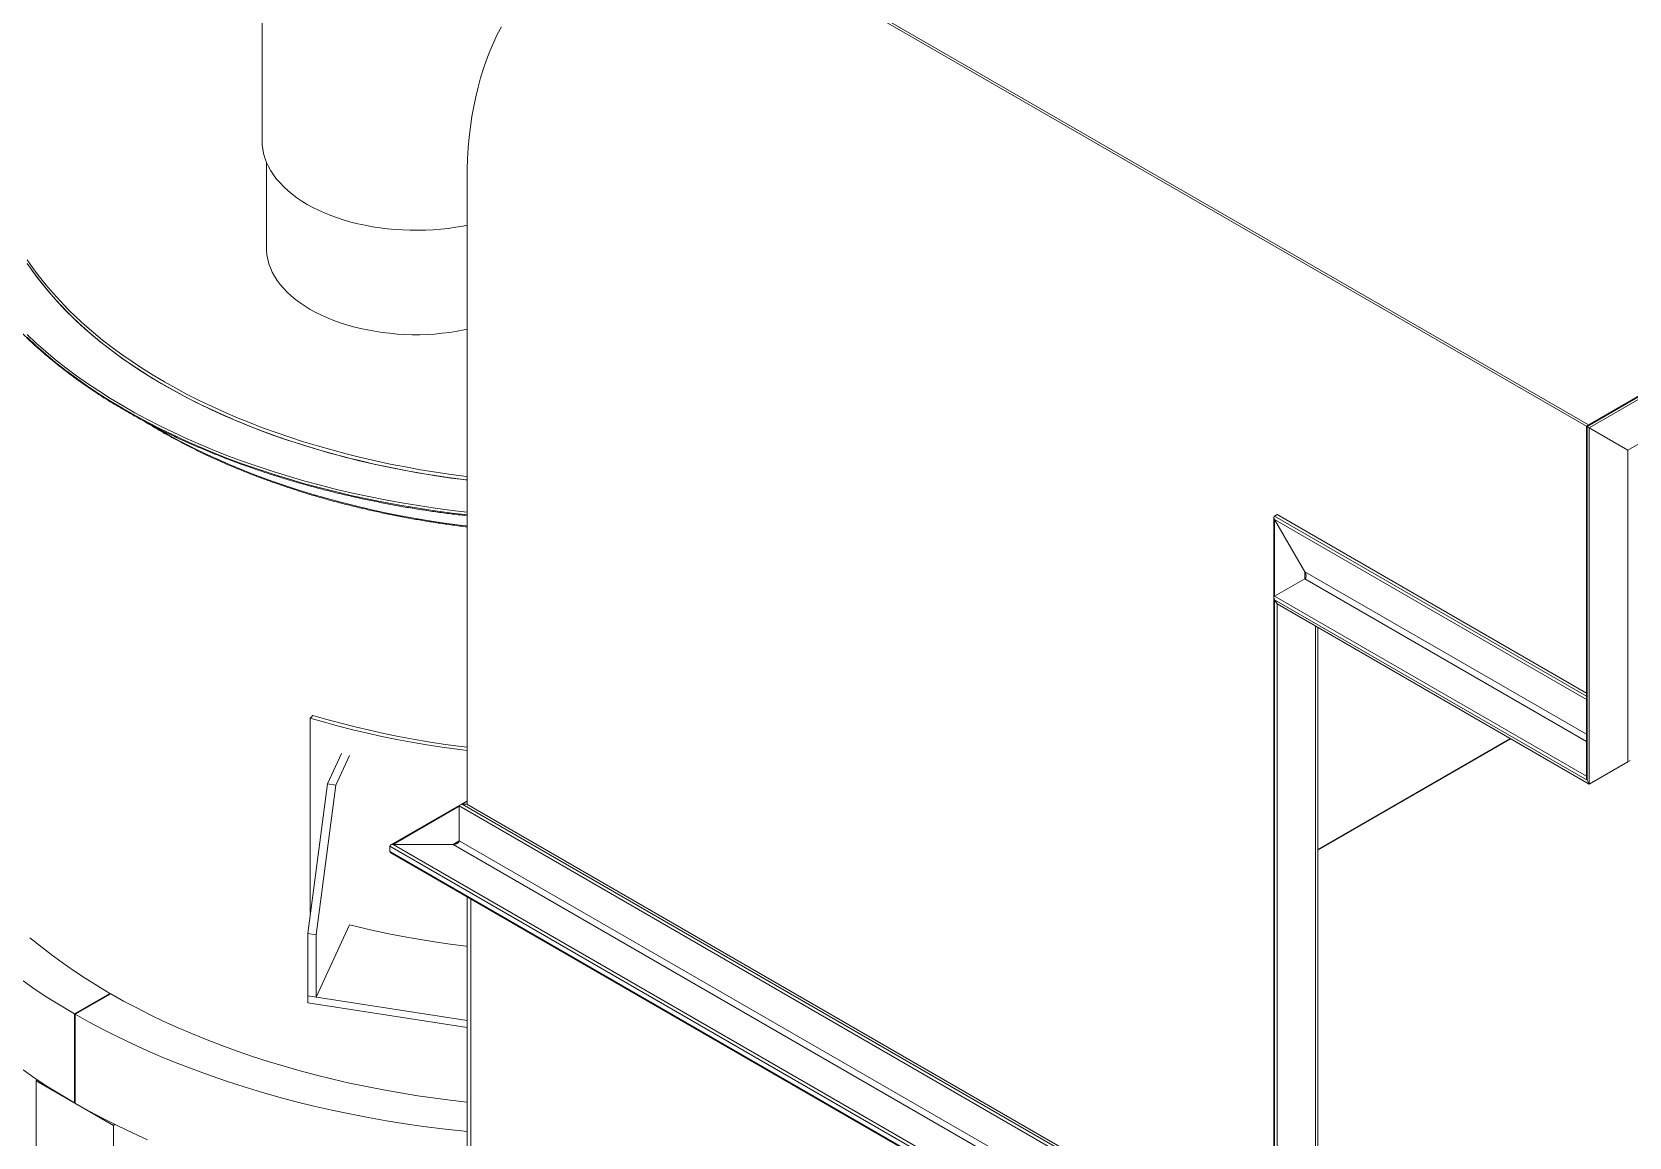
# Model space of a CAD drawing. Header units: millimetres. Extents: x 26816 to 90584, y 11074 to 56542.
# Drawn here: x 46959 to 48423, y 40034 to 41047 of the extents above; entities that cross this region are included whole.
import ezdxf

# ---------------------------------------------------------------- set-up
doc = ezdxf.new("R2010")
doc.units = ezdxf.units.MM
doc.layers.add('MAU_TÍM', color=4, linetype='Continuous', lineweight=25)
doc.layers.add('MAU_XANH', color=5, linetype='Continuous')
doc.layers.add('MAU_XANH_LUC', color=102, linetype='Continuous')

msp = doc.modelspace()

# ---------------------------------------------------------------- linework, layer by layer
at = {"layer": 'MAU_TÍM', "linetype": 'Continuous', "lineweight": 0}
for p, q in [((47169.9, 41191.7), (47169.9, 40946.8)), ((47173.9, 40927.5), (47173.9, 40848.8))]:
    msp.add_line(p, q, dxfattribs=at)
at = {"layer": 'MAU_TÍM', "linetype": 'Continuous', "lineweight": 0, "flags": 128}
for points in [[(47169.9, 40946.8), (47170, 40943.7), (47170.5, 40939.7), (47171.2, 40935.7), (47172.4, 40931.7), (47173.9, 40927.7), (47175.7, 40923.8), (47177.8, 40919.9), (47180.3, 40916.1), (47183.1, 40912.4), (47186.3, 40908.8), (47189.7, 40905.2), (47193.4, 40901.8), (47197.5, 40898.5), (47201.8, 40895.2), (47206.4, 40892.2), (47211.2, 40889.2)], [(47211.2, 40889.2), (47216.3, 40886.4), (47221.6, 40883.8), (47227.2, 40881.3), (47232.9, 40879), (47238.9, 40876.8), (47245, 40874.8), (47251.3, 40873), (47257.8, 40871.4), (47264.3, 40870), (47271, 40868.7), (47277.8, 40867.7), (47284.7, 40866.8), (47291.6, 40866.2), (47298.6, 40865.7), (47305.6, 40865.4), (47312.7, 40865.4), (47319.7, 40865.5), (47326.7, 40865.9), (47333.7, 40866.5), (47340.6, 40867.2), (47347.4, 40868.2), (47354.2, 40869.3), (47357.8, 40870)], [(47173.9, 40848.8), (47174, 40846.8), (47174.3, 40842.8), (47175, 40838.8), (47176.1, 40834.8), (47177.5, 40830.9), (47179.2, 40827), (47181.3, 40823.2), (47183.7, 40819.5), (47186.4, 40815.8), (47189.5, 40812.2), (47192.9, 40808.7), (47196.5, 40805.3), (47200.5, 40802), (47204.7, 40798.8), (47209.3, 40795.8), (47214, 40792.9)], [(47214, 40792.9), (47219.1, 40790.1), (47224.3, 40787.5), (47229.8, 40785.1), (47235.5, 40782.8), (47241.4, 40780.6), (47247.5, 40778.7), (47253.7, 40776.9), (47260.1, 40775.4), (47266.6, 40774), (47273.2, 40772.8), (47279.9, 40771.8), (47286.7, 40771), (47293.6, 40770.3), (47300.5, 40769.9), (47307.4, 40769.7), (47314.4, 40769.7), (47321.3, 40769.9), (47328.2, 40770.3), (47335.1, 40771), (47341.9, 40771.8), (47348.6, 40772.8), (47355.2, 40774), (47357.8, 40774.5)]]:
    msp.add_lwpolyline(points, dxfattribs=at)
at = {"layer": 'MAU_XANH', "linetype": 'Continuous', "lineweight": 0}
for p, q in [((47030.4, 40165.8), (46997.9, 40147.1)), ((47031.1, 40165.4), (46998.6, 40146.6)), ((47030.4, 40165.1), (47030.4, 40165.8)), ((46997.9, 40147.1), (46997.9, 40065.4)), ((46998.6, 40146.6), (46998.6, 40065)), ((46964.2, 40086.4), (46962.9, 40085.6)), ((46962.9, 40085.6), (47033.6, 40044.8)), ((46962.9, 40085.6), (46962.9, 39799.8)), ((46997.9, 40065.4), (46998.6, 40065.8)), ((47033.6, 40044.8), (47034.9, 40045.5)), ((47033.6, 40044.8), (47033.6, 39759))]:
    msp.add_line(p, q, dxfattribs=at)
at = {"layer": 'MAU_XANH', "linetype": 'Continuous', "lineweight": 0, "flags": 128}
for points in [[(47030.4, 40165.8), (47019, 40172.6), (47007.8, 40179.6), (46997, 40186.7), (46986.5, 40194), (46976.4, 40201.5), (46966.6, 40209.1), (46957.1, 40216.8)], [(46997.9, 40147.1), (46985.6, 40154.4), (46973.6, 40161.8), (46962, 40169.5), (46950.7, 40177.3)], [(47357.8, 40066.1), (47344.6, 40067.6), (47328.6, 40069.7), (47312.6, 40072), (47296.8, 40074.5), (47281.1, 40077.3), (47265.5, 40080.3), (47250.1, 40083.6), (47234.8, 40087.1), (47219.7, 40090.8), (47204.8, 40094.8), (47190.1, 40099), (47175.5, 40103.4), (47161.2, 40108), (47147, 40112.8), (47133.1, 40117.9), (47119.4, 40123.1), (47106, 40128.6), (47092.8, 40134.2), (47079.9, 40140.1), (47067.3, 40146.2), (47054.9, 40152.4), (47042.9, 40158.8), (47031.1, 40165.4)], [(47357.8, 40039.1), (47352.5, 40039.7), (47335.2, 40041.6), (47318, 40043.8), (47300.9, 40046.3), (47283.9, 40049.1), (47267, 40052), (47250.3, 40055.3), (47233.7, 40058.8), (47217.3, 40062.5), (47201.1, 40066.5), (47185.1, 40070.8), (47169.3, 40075.3), (47153.6, 40080), (47138.2, 40084.9), (47123.1, 40090.1), (47108.1, 40095.6), (47093.5, 40101.2), (47079, 40107.1), (47064.9, 40113.1), (47051, 40119.4), (47037.5, 40125.9), (47024.2, 40132.6), (47011.2, 40139.5), (46998.6, 40146.6)], [(46997.9, 40065.4), (46985.6, 40072.7), (46973.6, 40080.2), (46962, 40087.8), (46950.7, 40095.7)], [(47064.9, 40031.5), (47051, 40037.8), (47037.5, 40044.3), (47024.2, 40051), (47011.2, 40057.9), (46998.6, 40065)]]:
    msp.add_lwpolyline(points, dxfattribs=at)
at = {"layer": 'MAU_XANH_LUC', "linetype": 'Continuous', "lineweight": 0}
for p, q in [((49868, 41542.6), (48383.9, 40685.9)), ((49869.4, 41542.8), (48384.5, 40685.5)), ((49871.6, 41541.5), (48386.6, 40684.3)), ((49836.2, 41480.3), (48422, 40663.9)), ((47676, 41094.5), (48383.9, 40685.9)), ((47678.1, 41095.8), (48386, 40687.1)), ((47357.8, 40339.1), (47357.8, 40910.8)), ((48383.9, 40685.9), (48383.9, 40363.3)), ((48386.6, 40684.3), (48384.5, 40685.5)), ((48384.5, 40685.5), (48384.5, 40361.4)), ((48422, 40663.9), (48386.6, 40684.3)), ((48386.6, 40684.3), (48386.6, 40357.7)), ((48424.1, 40665.1), (48422, 40663.9)), ((48422, 40663.9), (48422, 40378.1)), ((48097.5, 40602.1), (48097.5, 40528.6)), ((48098.1, 40603.4), (48100.3, 40604.7)), ((48383.9, 40438.4), (48098.1, 40603.4)), ((48383.9, 40440.9), (48100.3, 40604.7)), ((48125.7, 40552.4), (48098.1, 40600.2)), ((48383.9, 40435.2), (48098.1, 40600.2)), ((48098.1, 40600.2), (48098.1, 40529.9)), ((48098.1, 40529.9), (48125.7, 40545.9)), ((48383.9, 40403.3), (48125.7, 40552.4)), ((48125.7, 40552.4), (48125.7, 40545.9)), ((48383.9, 40396.8), (48125.7, 40545.9)), ((48097.5, 40528.6), (48097.5, 39834.6)), ((48383.9, 40365), (48098.1, 40529.9)), ((48384.5, 40361.4), (48098.1, 40526.7)), ((48100.3, 40523), (48098.1, 40526.7)), ((48098.1, 40526.7), (48098.1, 39832.6)), ((48386.6, 40357.7), (48100.3, 40523)), ((48100.3, 40523), (48100.3, 39828.9)), ((48135.6, 40502.6), (48135.6, 39849.4)), ((48137.7, 40501.4), (48137.7, 39850.6)), ((47216.4, 40420.7), (47214.1, 40418.2)), ((47214.1, 40418.2), (47214.1, 40239.4)), ((48314.2, 40399.5), (48137.7, 40297.7)), ((48314.6, 40399.3), (48137.7, 40297.2)), ((47229.8, 40357.8), (47242.7, 40385.7)), ((47237.5, 40356.6), (47250.1, 40383.8)), ((48422, 40378.1), (48386.6, 40357.7)), ((48424.1, 40379.3), (48422, 40378.1)), ((47211.7, 40220.8), (47229.8, 40357.8)), ((47219.4, 40219.6), (47237.5, 40356.6)), ((47229.8, 40357.8), (47237.5, 40356.6)), ((48386.6, 40357.7), (48384.5, 40361.4)), ((47350.7, 40338.1), (47287.9, 40301.9)), ((47350.5, 40337.6), (47350.7, 40305.7)), ((48097.5, 39906.3), (47350.5, 40337.6)), ((47357.8, 40342.4), (47351.4, 40338.7)), ((47353.4, 40339.2), (47357.8, 40341.8)), ((47357.6, 40339.2), (47353.4, 40339.2)), ((48097.5, 39909.6), (47353.4, 40339.2)), ((47357.6, 40339.2), (47357.8, 40339.3)), ((48097.5, 39912), (47357.6, 40339.2)), ((47289.9, 40302.4), (47350.5, 40337.4)), ((47287.1, 40300.7), (47287.1, 40298.3)), ((48098.2, 39832.4), (47287.1, 40300.7)), ((47287.1, 40298.3), (47287.1, 40295.9)), ((48422, 39640.8), (47287.1, 40295.9)), ((47287.9, 40294.8), (48422, 39640.1)), ((47345, 40302.4), (47289.9, 40302.4)), ((48097.5, 39836.1), (47289.9, 40302.4)), ((47345, 40302.4), (47350.7, 40305.7)), ((48097.5, 39868), (47345, 40302.4)), ((48097.5, 39874.6), (47350.7, 40305.7)), ((47351.5, 40258), (48422, 39640.1)), ((47357.8, 40254.4), (47357.8, 39912.3)), ((47361.3, 40252.4), (47361.3, 39910.3)), ((47211.7, 40220.8), (47219.4, 40219.6)), ((47211.7, 40163.6), (47211.7, 40220.8)), ((47250.1, 40228.6), (47219.4, 40162.4)), ((47219.4, 40162.4), (47219.4, 40219.6)), ((47211.7, 40163.6), (47219.4, 40162.4)), ((47211.7, 40157.1), (47211.7, 40163.6)), ((47357.8, 40141), (47211.7, 40163.6)), ((47357.8, 40134.5), (47211.7, 40157.1))]:
    msp.add_line(p, q, dxfattribs=at)
at = {"layer": 'MAU_XANH_LUC', "linetype": 'Continuous', "lineweight": 0, "flags": 128}
for points in [[(47357.8, 40910.8), (47357.9, 40921), (47358.3, 40931.1), (47358.9, 40941), (47359.8, 40950.8), (47360.9, 40960.3), (47362.3, 40969.7), (47363.9, 40978.9), (47365.8, 40987.9), (47367.9, 40996.7), (47370.2, 41005.3), (47372.8, 41013.7), (47375.6, 41021.8), (47378.7, 41029.7), (47382, 41037.4), (47385.5, 41044.8), (47389.3, 41052)], [(46954.6, 40838.3), (46959.9, 40830.5), (46965.7, 40822.8), (46971.8, 40815.2), (46978.2, 40807.7), (46985, 40800.3), (46992.1, 40792.9), (46999.5, 40785.7), (47007.2, 40778.6), (47015.3, 40771.7), (47023.7, 40764.8), (47032.4, 40758.1), (47041.4, 40751.5), (47050.7, 40745.1), (47060.3, 40738.8), (47070.1, 40732.6), (47080.3, 40726.6)], [(46954.6, 40835.1), (46959.9, 40827.3), (46965.7, 40819.6), (46971.8, 40811.9), (46978.2, 40804.4), (46985, 40797), (46992.1, 40789.7), (46999.5, 40782.5), (47007.2, 40775.4), (47015.3, 40768.4), (47023.7, 40761.6), (47032.4, 40754.8), (47041.4, 40748.2), (47050.7, 40741.8), (47060.3, 40735.5), (47070.1, 40729.3), (47080.3, 40723.3)], [(46958.1, 40829.8), (46963.8, 40822), (46969.8, 40814.4), (46976.1, 40806.8), (46982.8, 40799.3), (46989.8, 40791.9), (46997.2, 40784.6), (47004.9, 40777.5), (47012.9, 40770.5), (47021.2, 40763.5), (47029.9, 40756.8), (47038.8, 40750.1), (47048, 40743.6), (47057.6, 40737.2), (47067.4, 40731), (47077.5, 40724.9), (47087.9, 40719), (47098.5, 40713.2), (47109.4, 40707.6), (47120.6, 40702.2), (47132, 40697), (47143.6, 40691.9), (47155.5, 40687), (47167.5, 40682.3), (47179.8, 40677.7), (47192.3, 40673.4), (47205, 40669.2), (47217.9, 40665.3), (47230.9, 40661.5), (47244.1, 40657.9), (47257.5, 40654.5), (47271, 40651.4), (47284.7, 40648.4), (47298.5, 40645.7), (47312.4, 40643.1), (47326.4, 40640.8), (47340.5, 40638.7), (47354.7, 40636.8), (47357.8, 40636.4)], [(47357.8, 40636.4), (47354.7, 40636.8), (47340.5, 40638.7), (47326.4, 40640.8), (47312.4, 40643.1), (47298.5, 40645.7), (47284.7, 40648.4), (47271, 40651.4), (47257.5, 40654.5), (47244.1, 40657.9), (47230.9, 40661.5), (47217.9, 40665.3), (47205, 40669.2), (47192.3, 40673.4), (47179.8, 40677.7), (47167.5, 40682.3), (47155.5, 40687), (47143.6, 40691.9), (47132, 40697), (47120.6, 40702.2), (47109.4, 40707.6), (47098.5, 40713.2), (47087.9, 40719), (47077.5, 40724.9), (47067.4, 40731), (47057.6, 40737.2), (47048, 40743.6), (47038.8, 40750.1), (47029.9, 40756.8), (47021.2, 40763.5), (47012.9, 40770.5), (47004.9, 40777.5), (46997.2, 40784.6), (46989.8, 40791.9), (46982.8, 40799.3), (46976.1, 40806.8), (46969.8, 40814.4), (46963.8, 40822), (46958.1, 40829.8)], [(47357.8, 40607), (47344.1, 40608.6), (47328.6, 40610.7), (47313.2, 40613), (47297.9, 40615.5), (47282.8, 40618.3), (47267.7, 40621.3), (47252.8, 40624.5), (47238.1, 40627.9), (47223.5, 40631.6), (47209.1, 40635.5), (47194.9, 40639.6), (47180.9, 40643.9), (47167.1, 40648.5), (47153.4, 40653.2), (47140, 40658.1), (47126.9, 40663.3), (47114, 40668.6), (47101.3, 40674.2), (47088.9, 40679.9), (47076.7, 40685.8), (47064.8, 40691.9), (47053.2, 40698.2), (47041.9, 40704.7), (47030.9, 40711.3), (47020.2, 40718.1), (47009.8, 40725), (46999.7, 40732.1), (46990, 40739.4), (46980.5, 40746.7), (46971.5, 40754.3), (46962.7, 40762), (46954.4, 40769.8)], [(47357.8, 40604.5), (47344.1, 40606.1), (47328.6, 40608.2), (47313.2, 40610.5), (47297.9, 40613.1), (47282.8, 40615.8), (47267.7, 40618.8), (47252.8, 40622), (47238.1, 40625.5), (47223.5, 40629.2), (47209.1, 40633.1), (47194.9, 40637.2), (47180.9, 40641.5), (47167.1, 40646), (47153.4, 40650.8), (47140, 40655.7), (47126.9, 40660.8), (47114, 40666.2), (47101.3, 40671.7), (47088.9, 40677.5), (47076.7, 40683.4), (47064.8, 40689.5), (47053.2, 40695.8), (47041.9, 40702.2), (47030.9, 40708.8), (47020.2, 40715.6), (47009.8, 40722.6), (46999.7, 40729.7), (46990, 40736.9), (46980.5, 40744.3), (46971.5, 40751.8), (46962.7, 40759.5), (46954.4, 40767.3)], [(47080.3, 40726.6), (47090.7, 40720.7), (47101.3, 40715), (47112.3, 40709.5), (47123.4, 40704.1), (47134.8, 40699), (47146.5, 40693.9), (47158.3, 40689.1), (47170.4, 40684.4), (47182.7, 40680), (47195.2, 40675.7), (47207.9, 40671.6), (47220.7, 40667.7), (47233.8, 40664), (47247, 40660.4), (47260.3, 40657.1), (47273.8, 40654), (47287.4, 40651.1), (47301.2, 40648.4), (47315.1, 40645.9), (47329.1, 40643.7), (47343.1, 40641.6), (47357.3, 40639.7), (47357.8, 40639.7)], [(47080.3, 40723.3), (47090.7, 40717.5), (47101.3, 40711.8), (47112.3, 40706.2), (47123.4, 40700.9), (47134.8, 40695.7), (47146.5, 40690.7), (47158.3, 40685.8), (47170.4, 40681.2), (47182.7, 40676.7), (47195.2, 40672.4), (47207.9, 40668.3), (47220.7, 40664.4), (47233.8, 40660.7), (47247, 40657.2), (47260.3, 40653.9), (47273.8, 40650.8), (47287.4, 40647.9), (47301.2, 40645.2), (47315.1, 40642.7), (47329.1, 40640.4), (47343.1, 40638.3), (47357.3, 40636.5), (47357.8, 40636.4)], [(47357.8, 40594.3), (47353.6, 40594.8), (47339.3, 40596.7), (47325.1, 40598.8), (47310.9, 40601.2), (47296.9, 40603.7), (47283, 40606.5), (47269.2, 40609.5), (47255.6, 40612.7), (47242.1, 40616.1), (47228.7, 40619.7), (47215.6, 40623.5), (47202.6, 40627.5), (47189.8, 40631.7), (47177.2, 40636.1), (47164.8, 40640.7), (47152.6, 40645.4), (47140.6, 40650.4), (47128.9, 40655.5), (47117.4, 40660.8), (47106.2, 40666.3), (47095.2, 40671.9), (47084.4, 40677.7), (47073.9, 40683.7), (47070.7, 40685.6)], [(47357.8, 40388.5), (47348.7, 40389.7), (47334.7, 40391.6), (47320.8, 40393.7), (47307, 40396.1), (47293.4, 40398.7), (47279.8, 40401.4), (47266.4, 40404.4), (47253.1, 40407.5), (47239.9, 40410.9), (47227, 40414.4), (47214.1, 40418.2)], [(47357.8, 40391.5), (47349.8, 40392.5), (47335.9, 40394.4), (47322.2, 40396.5), (47308.5, 40398.9), (47295, 40401.4), (47281.5, 40404.1), (47268.2, 40407.1), (47255.1, 40410.2), (47242, 40413.5), (47229.1, 40417), (47216.4, 40420.7)], [(47250.1, 40228.6), (47256.5, 40227), (47270.5, 40223.8), (47284.6, 40220.8), (47298.9, 40218), (47313.3, 40215.4), (47327.8, 40213), (47342.4, 40210.9), (47357.1, 40209), (47357.8, 40208.9)]]:
    msp.add_lwpolyline(points, dxfattribs=at)
at = {"layer": 'MAU_XANH_LUC', "linetype": 'Continuous', "lineweight": 0}
for centre, major_axis, ratio, start_param, end_param in [((48385.9, 40684.7), (2, -1.15), 0.00007, 2.356235, 3.141552), ((48385.9, 40684.7), (2, -1.15), 0.00007, 2.356235, 3.141633), ((48099.5, 40601), (-1.41, 2.45), 0.577335, 6.283145, 7.853941), ((48099.5, 40601), (-1.41, 2.45), 0.577335, 6.283145, 7.853941), ((48122.9, 40550.8), (-2.83, 4.9), 0.577335, 3.141552, 4.712348), ((48122.9, 40550.8), (-2.83, 4.9), 0.577335, 3.141552, 4.712348), ((48099.5, 40527.5), (-1.41, 2.45), 0.577335, 6.283145, 7.853941), ((48099.5, 40527.5), (-1.41, 2.45), 0.577335, 6.283145, 7.853941), ((48385.9, 40362.2), (-1.41, 2.45), 0.577335, 0.785358, 1.570756), ((48385.9, 40362.2), (-1.41, 2.45), 0.577335, 0.785358, 1.570756), ((47353.4, 40337.6), (2.83, 0), 0.577382, 1.573524, 3.14432), ((47353.4, 40337.6), (2.83, 0), 0.577382, 1.573524, 3.14432), ((47289.9, 40300.7), (2.83, 0), 0.577382, 1.573524, 3.14432), ((47289.9, 40300.7), (2.83, 0), 0.577382, 1.573524, 3.14432), ((47289.9, 40295.9), (2.83, 0), 0.577382, 3.141593, 3.927072), ((47289.9, 40295.9), (2.83, 0), 0.577382, 3.141593, 3.927072), ((47345, 40305.7), (5.66, 0), 0.577382, 4.715116, 6.285913), ((47345, 40305.7), (5.66, 0), 0.577382, 4.715116, 6.285913), ((47353.5, 40259.2), (2.83, 0), 0.577382, 3.927072, 3.999002)]:
    msp.add_ellipse(centre, major_axis=major_axis, ratio=ratio, start_param=start_param, end_param=end_param, dxfattribs=at)
for points, knots in [([(46872.1, 40905.4), (46872.4, 40904.1), (46873.2, 40900.2), (46874.8, 40893.6), (46877.1, 40885.7), (46879.7, 40877.8), (46882.6, 40870), (46885.8, 40862.2), (46889.3, 40854.5), (46893.1, 40846.8), (46897.3, 40839.1), (46901.7, 40831.5), (46906.4, 40824), (46911.4, 40816.5), (46916.8, 40809.1), (46922.4, 40801.8), (46928.3, 40794.6), (46934.4, 40787.4), (46940.9, 40780.3), (46947.6, 40773.3), (46954.6, 40766.4), (46961.9, 40759.6), (46969.5, 40752.9), (46977.3, 40746.3), (46985.4, 40739.8), (46993.7, 40733.4), (47002.3, 40727.1), (47011.1, 40721), (47020.2, 40714.9), (47029.5, 40709), (47039, 40703.2), (47048.8, 40697.5), (47058.7, 40692), (47068.9, 40686.6), (47079.3, 40681.3), (47089.9, 40676.2), (47100.8, 40671.2), (47111.8, 40666.4), (47123, 40661.7), (47134.3, 40657.1), (47145.9, 40652.7), (47157.6, 40648.5), (47169.5, 40644.4), (47181.5, 40640.5), (47193.7, 40636.7), (47206.1, 40633.1), (47218.6, 40629.6), (47231.2, 40626.4), (47243.9, 40623.3), (47256.8, 40620.3), (47269.7, 40617.6), (47282.8, 40615), (47296, 40612.5), (47309.3, 40610.3), (47322.6, 40608.2), (47336, 40606.3), (47347.8, 40604.8), (47355, 40604), (47357.8, 40603.7)], [0, 0, 0, 0, 0.008847, 0.026951, 0.045057, 0.063167, 0.081281, 0.099398, 0.11752, 0.135645, 0.153774, 0.171907, 0.190043, 0.208183, 0.226326, 0.244472, 0.26262, 0.280771, 0.298924, 0.317079, 0.335235, 0.353393, 0.371552, 0.389712, 0.407873, 0.426035, 0.444197, 0.462359, 0.480521, 0.498684, 0.516847, 0.535009, 0.553172, 0.571334, 0.589496, 0.607658, 0.625819, 0.64398, 0.662141, 0.680301, 0.698462, 0.716621, 0.734781, 0.75294, 0.771098, 0.789257, 0.807415, 0.825573, 0.84373, 0.861887, 0.880044, 0.8982, 0.916357, 0.934513, 0.952669, 0.970824, 0.98898, 1, 1, 1, 1]), ([(47061.7, 40690.5), (47064.2, 40688.9), (47069.8, 40685.4), (47078.7, 40680.2), (47088.3, 40674.9), (47098.1, 40669.7), (47108.1, 40664.6), (47118.3, 40659.6), (47128.7, 40654.8), (47139.3, 40650.2), (47150, 40645.7), (47161, 40641.3), (47172.2, 40637.1), (47183.5, 40633.1), (47194.9, 40629.2), (47206.6, 40625.4), (47218.4, 40621.8), (47230.3, 40618.4), (47242.3, 40615.2), (47254.5, 40612.1), (47266.8, 40609.2), (47279.3, 40606.5), (47291.8, 40603.9), (47304.4, 40601.5), (47317.2, 40599.3), (47330, 40597.2), (47342.9, 40595.4), (47352.2, 40594.1), (47357.2, 40593.5), (47357.8, 40593.5)], [0, 0, 0, 0, 0.032579, 0.071058, 0.109538, 0.148016, 0.186495, 0.224972, 0.263449, 0.301925, 0.340401, 0.378875, 0.417349, 0.455822, 0.494294, 0.532765, 0.571236, 0.609705, 0.648174, 0.686642, 0.725109, 0.763576, 0.802042, 0.840508, 0.878973, 0.917437, 0.955901, 0.994364, 1, 1, 1, 1])]:
    msp.add_open_spline(points, degree=3, knots=knots, dxfattribs=at)

doc.saveas('drawing.dxf')
